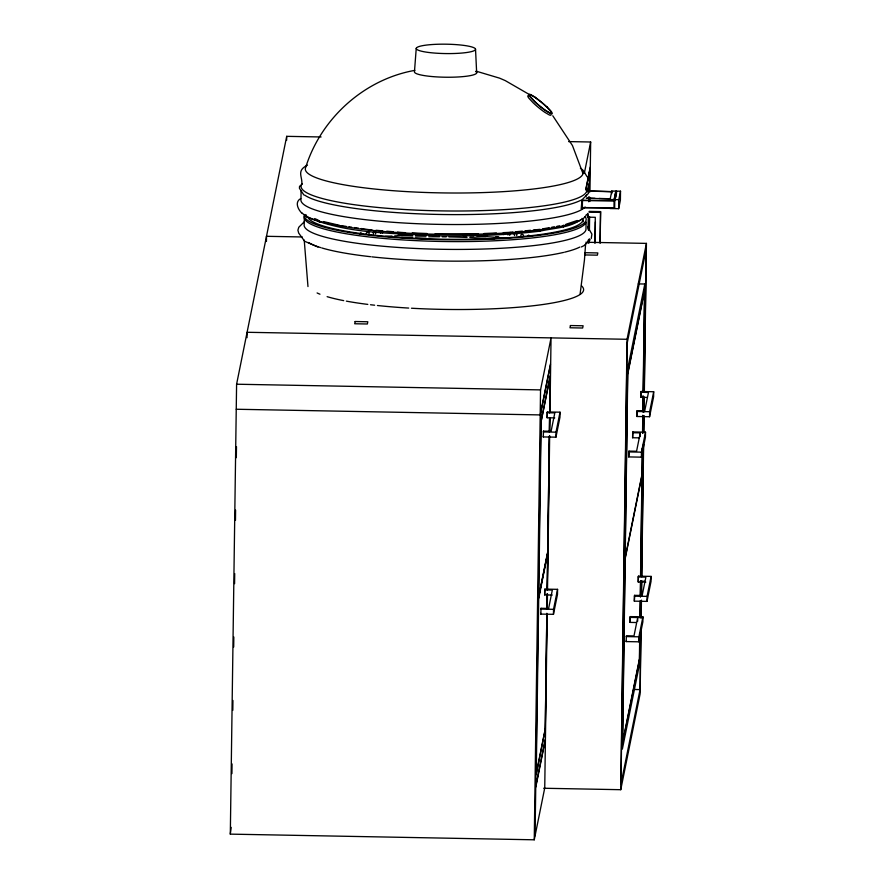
<?xml version="1.0" encoding="UTF-8"?>
<svg xmlns="http://www.w3.org/2000/svg" width="884" height="884" viewBox="0 0 884 884"><rect width="100%" height="100%" fill="white"/><g stroke="black" fill="none" stroke-linecap="round" stroke-linejoin="round"><path stroke-width="1.33" d="M615.673 195.618L615.629 197.441M535.759 787.18L545.417 739.389L544.743 787.931L534.256 839.8L230.315 834.131L236.592 384.22L286.703 136.335L321.091 136.976M231.166 827.369L230.315 834.131M231.928 773.633L232.05 763.92M232.812 710.316L232.934 700.459M233.696 647.011L233.818 636.999M234.58 583.705L234.702 573.55M235.464 520.4L235.586 510.09M236.326 457.669L236.481 446.641M247.034 337.71L247.078 333.599M266.438 241.487L266.515 236.227M286.648 140.28L286.703 136.335M301.09 190.513L300.969 199.187A142.877 22.597 0.8 0 0 431.204 224.193A142.877 22.597 0.8 0 0 585.131 207.022M580.49 219.972C568.931 227.995 553.428 228.05 540.025 231.144C506.543 235.255 472.796 236.172 439.094 235.796C394.75 233.056 347.92 234.547 306.361 216.79L306.383 214.989M319.345 222.414L319.367 220.602M340.804 227.431L340.826 225.63M369.269 231.509L369.291 229.707L361.158 228.536M402.795 234.359L402.817 232.558L397.457 232.094M439.094 235.796L439.127 233.995L435.094 233.829M475.714 235.719L475.736 233.917L478.487 233.785M510.134 234.138L510.156 232.326L512.875 232.061M540.025 231.144L540.047 229.343L533.262 230.017M534.256 839.8L540.544 389.899L551.041 337.953L550.688 362.97L540.19 414.916L236.249 409.248M535.063 835.8L540.997 410.927M541.185 420.254L536.234 774.572L545.24 729.355M544.743 589.904L544.898 589.109L557.561 589.341L557.495 594.346L553.461 614.325L540.798 614.093L541.03 608.291L548.621 608.435L552.334 590.048L544.743 589.904L544.666 594.91L552.268 595.054M547.218 412.751L547.373 411.944L560.036 412.187L559.97 417.193L555.937 437.171L543.262 436.928L543.494 431.127L551.097 431.27L554.809 412.894L547.218 412.751L547.141 417.756L554.743 417.9M544.898 589.109L544.666 594.91M547.373 411.944L547.141 417.756M545.24 729.565L546.853 613.286M547.119 593.982L546.909 609.153L547.152 594.026M547.174 589.838L547.704 553.406L538.732 598.258M549.384 431.989L549.594 417.524M549.649 412.684L550.179 376.241M545.251 729.985L546.865 614.623M547.229 588.523L549.351 436.088L547.715 552.401L538.732 596.833M549.417 431.967L549.605 418.231M549.682 412.74L550.202 375.667L541.196 420.883M547.163 614.535L545.439 738.394L535.77 786.174M547.24 609.021L547.45 593.882M547.505 589.761L549.66 435.624M549.715 431.491L549.914 417.723M549.992 412.22L550.666 364.053L540.997 411.845M553.461 614.325L553.528 609.319L557.561 589.341M555.937 437.171L556.003 432.166L560.036 412.187M563.34 226.967L563.362 225.155M616.535 191.729L614.7 200.801L582.446 200.502L582.346 207.707L581.429 208.911L581.805 200.337L614.06 200.635L615.839 191.861M581.429 208.911L581.805 200.337M582.103 208.922L582.446 200.502M594.932 243.343L595.297 217.298L587.694 217.166L587.75 213.409M587.893 213.862L587.694 217.166M588.324 228.989L588.512 216.359M588.711 201.464L588.777 197.066M588.843 191.828L588.954 184.657M588.158 243.067L588.191 240.315M588.324 229.917L588.523 216.878M588.733 201.707L588.788 197.574M588.866 192.06L588.987 183.784L587.352 191.894M588.49 242.757L588.512 239.619M588.645 229.984L588.854 216.547M589.076 201.364L589.098 196.955M589.208 191.718L589.495 171.021M589.241 242.901L589.296 238.757M589.418 230.481L589.606 216.69M589.816 201.508L589.882 197.375M589.959 191.861L590.656 142.004L568.644 141.595M595.087 242.536L595.374 221.983M600.004 242.636L600.59 211.596L589.186 211.387M600.148 243.222L600.59 211.596M611.761 193.618L611.794 191.043L615.816 191.11L615.783 193.695M615.816 191.11L614.104 199.585L613.982 208.602L609.96 208.525M614.778 199.596L614.656 208.613L618.678 208.679L620.391 200.215L620.513 191.198L616.491 191.132L614.778 199.596L618.8 199.662L620.513 191.198M616.457 193.707L616.491 191.132M618.678 208.679L618.8 199.662M543.671 788.252L620.756 789.699L627.043 339.29L646.425 243.387L585.86 242.26M630.104 617.408L630.27 616.601L642.933 616.844L642.867 621.839L638.823 641.817L626.159 641.585L626.391 635.784L633.994 635.928L637.707 617.54L630.104 617.408L630.038 622.402L636.37 622.524M632.69 432.74L632.845 431.933L645.508 432.177L645.442 437.182L641.408 457.161L628.734 456.918L628.966 451.116L636.568 451.26L640.281 432.873L632.69 432.74L632.612 437.746L638.944 437.856M628.966 451.116L628.734 456.918M630.27 616.601L630.038 622.402M632.845 431.933L632.612 437.746M638.281 576.965L638.447 576.169L651.11 576.401L651.033 581.407L647 601.385L634.336 601.153L634.568 595.341L642.16 595.484L645.884 577.108L638.281 576.965L638.215 581.97L645.806 582.114M640.856 392.297L641.022 391.502L653.685 391.734L653.619 396.739L649.574 416.718L636.911 416.486L637.143 410.684L644.745 410.817L648.458 392.441L640.856 392.297L640.789 397.303L647.121 397.424M634.568 595.341L634.336 601.153M637.143 410.684L636.911 416.486M637.651 621.297L637.707 617.54M640.237 436.63L640.281 432.873M638.447 576.169L638.215 581.97M640.789 397.303L641.022 391.502M638.823 641.817L638.889 636.823L642.933 616.844M641.408 457.161L641.475 452.155L645.508 432.177M639.751 633.077L639.408 660.16L622.601 743.267L627.773 372.938L644.58 289.819L643.121 391.789M639.961 617.883L640.237 600.954M640.292 596.822L640.491 580.6M640.546 576.456L642.37 448.144M642.546 433.215L642.79 415.27M642.856 411.126L643.099 395.833M639.917 634.038L639.497 664.359L622.369 749.068L627.684 368.727L644.812 284.018L638.292 283.897M640.149 617.507L640.381 600.965M640.436 596.833L640.657 581.672M640.734 576.169L642.513 448.011M642.734 432.851L642.966 416.309M643.022 412.176L643.232 397.015M643.309 391.502L644.812 284.018M644.215 391.391L646.193 249.2L627.132 343.489L620.988 783.887L640.049 689.597L640.9 628.844M641.055 617.806L641.276 601.242M641.353 595.717L641.552 581.904M641.629 576.39L643.475 443.856M643.629 432.806L643.861 416.242M643.917 412.099L644.138 396.916M641.044 629.065L640.138 693.796L620.756 789.699M641.198 618.038L641.441 600.137M641.508 596.004L641.718 580.854M641.773 576.722L643.618 444.486M643.795 432.099L644.027 415.568M644.082 411.436L644.27 397.656M644.348 392.153L646.425 243.387M647 601.385L647.066 596.38L651.11 576.401M649.574 416.718L649.652 411.712L653.685 391.734M615.562 195.74L615.54 197.541M618.844 203.243C619.087 198.204 618.701 208.635 618.944 203.596M620.347 196.646C620.104 201.685 620.502 191.242 620.248 196.292M585.606 244.05L584.446 259.973L580.07 294.284M416.242 48.322L414.463 71.715A31.117 4.917 0.8 0 0 448.641 77.24A31.117 4.917 0.8 0 0 475.857 71.593M503.781 233.685L503.35 234.603M507.615 233.663L507.969 235M527.295 236.304L528.72 235.155L530.057 236.348M369.125 233.708C369.645 231.177 365.202 232.183 366.418 234.304M380.032 231.917L380.695 233.387M382.894 232.116L382.452 233.1M584.379 173.054L590.656 142.004M585.661 189.972L590.302 167.021M585.959 189.441L589.451 172.181M541.207 421.093L550.157 376.827M587.584 191.662L588.943 184.955M543.494 431.127L543.34 431.922L556.003 432.166M543.262 436.928L543.428 436.132M611.794 191.043L610.082 199.508L614.104 199.585M538.743 596.545L547.704 551.981M541.03 608.291L540.864 609.087L553.528 609.319M540.798 614.093L540.953 613.297M536.279 773.412L545.229 729.134M627.795 373.777L644.535 290.98M625.231 557.439L641.961 474.653M625.22 558.434L641.95 475.647M626.159 641.585L626.325 640.789M622.656 742.107L639.386 659.309M301.787 184.546C302.803 176.601 295.908 170.888 307.499 165.12M359.412 233.973L360.849 232.835L362.263 233.696M299.488 186.535L299.455 188.336L303.864 194.966M588.545 193.298L581.937 199.894M591.23 238.57L591.915 234.138L587.54 226.647M523.361 236.415C524.72 233.674 519.206 233.685 521.151 236.382M516.687 235.619C518.499 232.89 512.565 232.746 514.587 235.564M299.798 186.17L302.405 183.684M300.704 198.568C294.427 202.016 297.996 209.353 301.842 213.199M304.184 221.884L298.781 227.254L297.908 230.172L298.704 233.111L304.671 241.277L317.942 247.023M590.225 239.763L584.07 245.608L581.374 246.956M375.302 233.906C378.319 231.144 371.402 230.746 373.523 233.873M509.67 235.354L510.355 233.895M565.893 224.304L577.263 220.481M414.85 70.366C363.821 79.383 320.351 118.964 305.389 168.38A138.887 21.967 0.8 0 0 447.017 192.966A138.887 21.967 0.8 0 0 582.689 171.253M542.643 228.879L549.119 227.718M551.704 227.254L554.301 226.79M556.887 226.326L559.484 225.851M515.593 231.785L522.389 231.111M525.107 230.834L530.544 230.293M484.001 233.531L496.388 232.967M503.272 232.647L510.156 232.326M439.127 233.995L475.736 233.917M581.705 207.552L613.96 207.85M582.346 207.707L614.601 208.005M581.528 201.696L582.202 201.707M589.031 212.182L600.424 212.392M266.504 236.304L302.284 236.967M247.1 332.285L627.043 339.29M236.592 384.22L540.544 389.899M640.955 396.507L643.486 396.551M636.988 411.48L649.652 411.712M628.811 451.912L641.475 452.155M640.911 581.219L644.701 581.285M634.403 596.148L647.066 596.38M626.226 636.579L638.889 636.823M634.834 689.498L640.049 689.597M587.075 190.9L612.524 191.618M587.716 191.066L611.816 191.751M586.976 198.115L595.009 198.336M599.032 198.447L609.739 198.756M586.28 198.248L610.38 198.922M402.817 232.558L405.502 232.658M412.231 232.934L427.016 233.52M369.291 229.707L371.976 229.928M375.998 230.271L382.706 230.846M386.728 231.188L393.424 231.752M342.185 225.818L346.252 226.403M348.959 226.79L351.666 227.177M354.385 227.564L358.451 228.149M323.4 221.553L339.489 225.31M476.078 71.151L499.593 78.157L505.261 80.61L529.98 94.886M314.649 218.558L318.196 220.094M580.401 168.148L582.888 170.037M535.262 97.251L530.831 94.665A15.592 2.21 39.9 0 0 530.334 97.085L534.411 101.439A14.796 2.099 39.9 0 0 546.025 110.942L550.456 113.528A15.592 2.21 39.9 0 0 550.942 111.108L546.876 106.743M535.693 97.804L531.615 95.428A14.343 2.033 39.9 0 0 531.173 97.649L534.908 101.66A13.603 1.934 39.9 0 0 545.594 110.389L549.66 112.765A14.343 2.033 39.9 0 0 550.113 110.544L546.367 106.533M552.798 115.771L572.456 145.551L582.987 173.551M583.473 170.888L587.164 176.822M304.903 214.447L306.361 216.79M307.975 286.56L304.229 240.128M475.537 49.427A29.669 4.696 0.8 0 1 430.243 52.653A29.669 4.696 0.8 0 1 431.889 44.554A29.669 4.696 0.8 0 1 475.537 49.427L476.664 72.875M581.517 285.852A136.854 21.647 0.8 0 1 411.469 308.229M408.695 308.074A136.854 21.647 0.8 0 1 377.435 305.51M374.639 305.212A136.854 21.647 0.8 0 1 370.507 304.737M367.81 304.405A136.854 21.647 0.8 0 1 346.373 301.135M343.699 300.637A136.854 21.647 0.8 0 1 327.124 296.67M319.964 294.206A136.854 21.647 0.8 0 1 317.102 292.947M535.218 97.428A14.796 2.099 39.9 0 1 546.842 106.92M535.66 97.958A13.603 1.934 39.9 0 1 546.334 106.688M529.571 96.025A15.592 2.21 39.9 0 0 529.085 98.444L533.163 102.798A14.796 2.099 39.9 0 0 544.776 112.29L549.207 114.887A15.592 2.21 39.9 0 0 551.008 114.942M586.589 189.021A142.877 22.597 0.8 0 1 445.602 210.945A142.877 22.597 0.8 0 1 301.157 185.662M586.401 214.436A142.877 22.597 0.8 0 1 451.536 234.448A142.877 22.597 0.8 0 1 302.217 213.066M586.678 194.602A142.877 22.597 0.8 0 1 585.948 196.27M580.633 200.337A142.877 22.597 0.8 0 1 439.337 214.458A142.877 22.597 0.8 0 1 304.792 195.187M585.053 216.547A140.954 22.288 0.8 0 1 451.801 239.796A140.954 22.288 0.8 0 1 304.35 214.801M579.827 247.067A140.954 22.288 0.8 0 1 564.677 252.161M563.594 252.415A140.954 22.288 0.8 0 1 371.844 256.846M370.595 256.703A140.954 22.288 0.8 0 1 321.776 247.94M320.682 247.608A140.954 22.288 0.8 0 1 308.483 242.503M583.053 220.005A137.915 21.813 0.8 0 1 451.669 239.31A137.915 21.813 0.8 0 1 308.394 218.293M401.557 237.376A133.815 21.161 0.8 0 1 412.751 237.011M415.458 236.956A133.815 21.161 0.8 0 1 426.044 236.79M428.729 236.768A133.815 21.161 0.8 0 1 439.525 236.779M442.221 236.813A133.815 21.161 0.8 0 1 446.254 236.857M448.917 236.912A133.815 21.161 0.8 0 1 467.039 237.442M469.802 237.553A133.815 21.161 0.8 0 1 486.145 238.448M488.907 238.636A133.815 21.161 0.8 0 1 494.377 239.034M385.369 236.426A133.815 21.161 0.8 0 1 391.999 236.028M394.706 235.884A133.815 21.161 0.8 0 1 412.784 235.21M415.491 235.144A133.815 21.161 0.8 0 1 426.077 234.989M428.762 234.967A133.815 21.161 0.8 0 1 434.154 234.956M462.884 235.475A133.815 21.161 0.8 0 1 467.061 235.641M469.835 235.752A133.815 21.161 0.8 0 1 473.968 235.951M476.697 236.083A133.815 21.161 0.8 0 1 505.096 238.139M398.043 235.033A137.915 21.813 0.8 0 1 404.916 234.768M484.598 235.862A137.915 21.813 0.8 0 1 487.449 236.039M495.924 236.647A137.915 21.813 0.8 0 1 498.72 236.868M582.015 218.37A137.915 21.813 0.8 0 1 583.031 221.807M304.328 216.602L304.218 224.425A140.954 22.288 0.8 0 0 440.597 249.277A140.954 22.288 0.8 0 0 585.959 229.685L586.07 221.862A140.954 22.288 0.8 0 1 440.707 241.454A140.954 22.288 0.8 0 1 304.328 216.602M355.147 321.522L354.694 323.765L367.357 323.997L367.81 321.765L355.147 321.522M570.434 325.544L569.992 327.776L582.655 328.019L583.109 325.776L570.434 325.544M585.164 252.691L584.711 254.935L597.374 255.167L597.827 252.935L585.164 252.691"/></g></svg>
